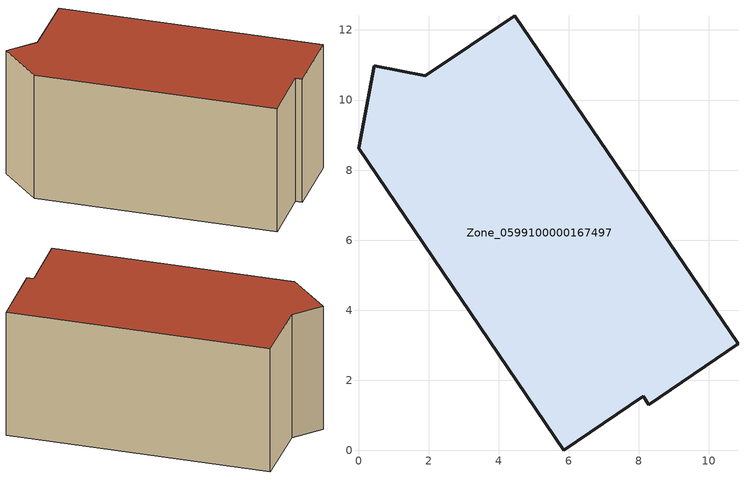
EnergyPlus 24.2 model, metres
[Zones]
Zone_0599100000167497
 floor ground (C_G): 4.46,12.41 10.83,3.04 8.28,1.31 8.12,1.55 5.86,0 0,8.62 0.45,10.98 1.9,10.7 z0
 wall outside (C_F): 1.9,10.7 0.45,10.98 0,8.62 5.86,0 8.12,1.55 8.28,1.31 10.83,3.04 4.46,12.41 1.9,10.7 z0:5.77
 roof outside (C_R): 10.83,3.04 4.46,12.41 1.9,10.7 0.45,10.98 0,8.62 5.86,0 8.12,1.55 8.28,1.31 z5.77
[BUILDING]
Pand.0599100000167497: North Axis=0; Terrain=City; Loads Convergence Tolerance Value=0.04; Temperature Convergence Tolerance Value=0.4; Solar Distribution=FullExterior; Maximum Number of Warmup Days=25; Minimum Number of Warmup Days=1
[Site:Location]
Rotterdam.The.Hague.AP_ZH_NLD Design_Conditions: Latitude=51.96; Longitude=4.45; Time Zone=1; Elevation=-4.5
[SITE:GROUNDTEMPERATURE:BUILDINGSURFACE]
18, 18, 18, 18, 18, 18, 18, 18, 18, 18, 18, 18
[MATERIAL] Thermal Absorptance=0.9; Solar Absorptance=0.7; Visible Absorptance=0.7
Name | Roughness | Thickness | Conductivity | Density | Specific Heat
G.TC.1975-1991 | MediumSmooth | 0.15 | 0.288461 | 540 | 1210
F.TC.1975-1991 | Rough | 0.3 | 0.230769 | 1920 | 840
R.TC.1975-1991 | MediumRough | 0.2 | 0.153846 | 1500 | 1000
[CONSTRUCTION]
C_G: G.TC.1975-1991
C_F: F.TC.1975-1991
C_R: R.TC.1975-1991
[ZONE]
Zone_0599100000167497: Type=1; Multiplier=1; Ceiling Height=Autocalculate; Volume=Autocalculate; Floor Area=autocalculate; Part of Total Floor Area=Yes
[ZONEINFILTRATION:DESIGNFLOWRATE]
Infil_Zone_0599100000167497: Zone or ZoneList or Space or SpaceList=Zone_0599100000167497; Schedule=AlwaysOn; Design Flow Rate Calculation Method=Flow/Area; Flow Rate per Floor Area=0.003; Constant Term Coefficient=1; Temperature Term Coefficient=0; Velocity Term Coefficient=0; Velocity Squared Term Coefficient=0
[HVACTEMPLATE:ZONE:IDEALLOADSAIRSYSTEM]
Zone_0599100000167497: Maximum Heating Supply Air Temperature=50; Minimum Cooling Supply Air Temperature=13; Maximum Heating Supply Air Humidity Ratio=0.0156; Minimum Cooling Supply Air Humidity Ratio=0.0077; Heating Limit=NoLimit; Cooling Limit=NoLimit; Dehumidification Control Type=ConstantSensibleHeatRatio; Cooling Sensible Heat Ratio=0.7; Dehumidification Setpoint=60; Humidification Control Type=None; Humidification Setpoint=30; Outdoor Air Method=None; Outdoor Air Flow Rate per Person=0.00944; Outdoor Air Flow Rate per Zone Floor Area=0; Outdoor Air Flow Rate per Zone=0; Demand Controlled Ventilation Type=None; Outdoor Air Economizer Type=NoEconomizer; Heat Recovery Type=None; Sensible Heat Recovery Effectiveness=0.7; Latent Heat Recovery Effectiveness=0.65
[ZONECONTROL:THERMOSTAT]
ThermostatControl_Zone_0599100000167497: Zone or ZoneList=Zone_0599100000167497; Control Type Schedule=DualSetpointControlType; Control 1=Thermostat_Zone_0599100000167497; Temperature Difference Between Cutout And Setpoint=0
[THERMOSTATSETPOINT:DUALSETPOINT]
Thermostat_Zone_0599100000167497: Heating Setpoint Temperature Schedule=HeatingSetpoint_Zone_0599100000167497; Cooling Setpoint Temperature Schedule=CoolingSetpoint_Zone_0599100000167497
[SCHEDULE:COMPACT]
HeatingSetpoint_Zone_0599100000167497: Through: 12/31, For: AllDays, Until: 24:00, 21
CoolingSetpoint_Zone_0599100000167497: Through: 12/31, For: AllDays, Until: 24:00, 24
DualSetpointControlType: Through: 12/31, For: AllDays, Until: 24:00, 4
AlwaysOn: Through: 12/31, For: AllDays, Until: 24:00, 1
